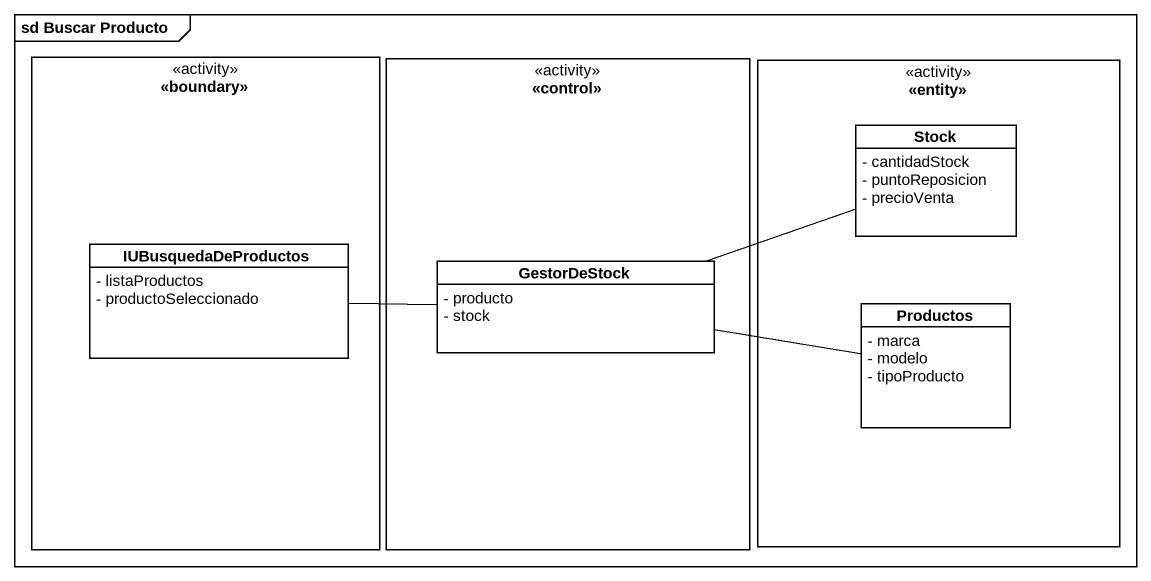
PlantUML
@startuml
mainframe sd Buscar Producto
hide circle
hide empty members
skinparam classAttributeIconSize 0
rectangle "<<boundary>>" as boundary_ <<activity>> {
  class IUBusquedaDeProductos {
    - listaProductos
    - productoSeleccionado
  }
}
rectangle "<<control>>" as control_ <<activity>> {
  class GestorDeStock {
    - producto
    - stock
  }
}
rectangle "<<entity>>" as entity_ <<activity>> {
  class Stock {
    - cantidadStock
    - puntoReposicion
    - precioVenta
  }
  class Productos {
    - marca
    - modelo
    - tipoProducto
  }
}
IUBusquedaDeProductos -right- GestorDeStock
GestorDeStock -right- Stock
GestorDeStock -right- Productos
@enduml
